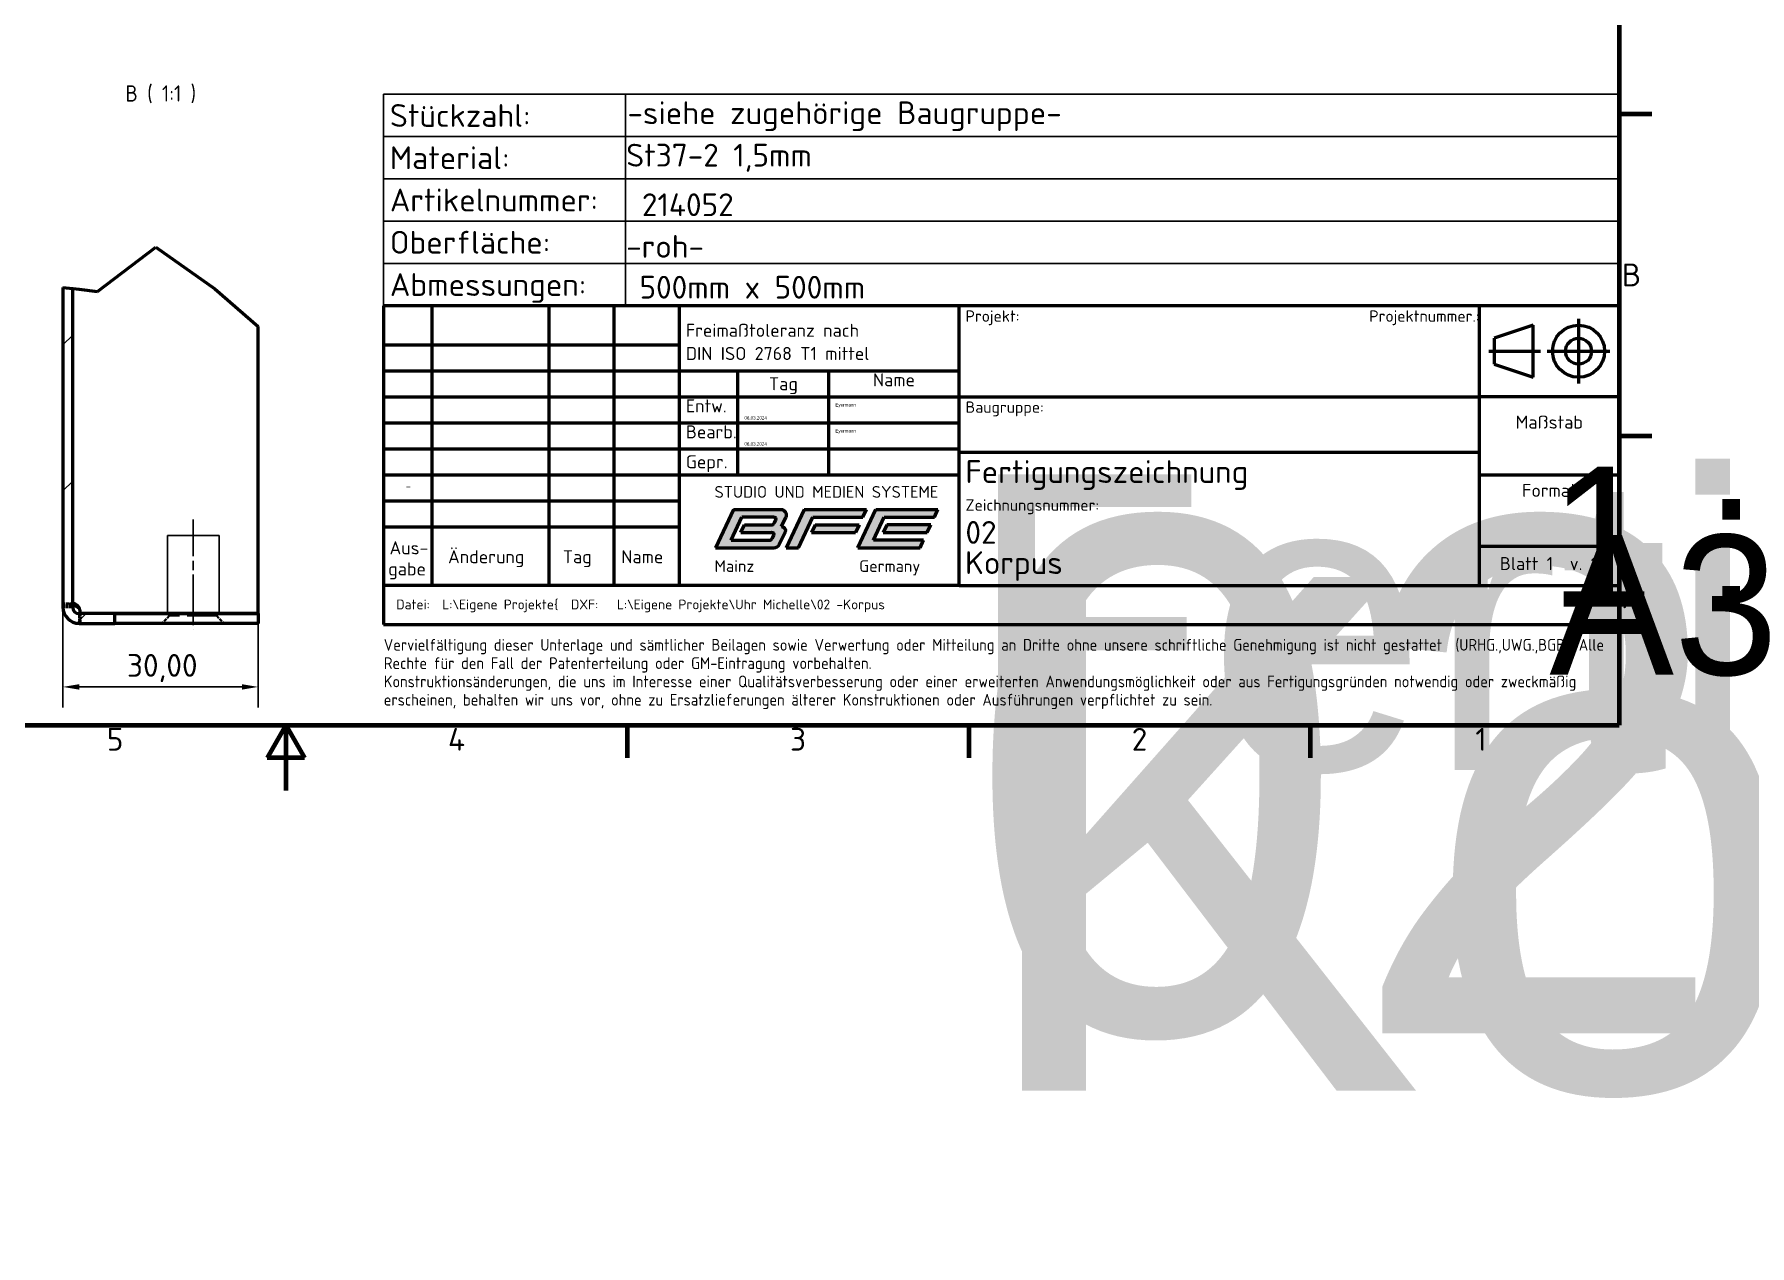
# Model space of a CAD drawing. Header units: millimetres. Extents: x -25 to 4376, y -375 to 1510.
# Drawn here: x 857 to 2175, y -375 to 556 of the extents above; entities that cross this region are included whole.
import ezdxf
from ezdxf.enums import TextEntityAlignment as Align

# ---------------------------------------------------------------- set-up
doc = ezdxf.new("R2018")
doc.units = ezdxf.units.MM
doc.header["$LTSCALE"] = 5
for name, pattern in [('CHAIN', [0.3543, 0.2362, -0.0295, 0.0591, -0.0295]), ('DASH_DOT', [0.37, 0.24, -0.06, 0.01, -0.06]), ('DASHED', [0.2067, 0.1654, -0.0413])]:
    doc.linetypes.add(name, pattern=pattern)
for name, color, linetype, lineweight in [('Bemaßung (ISO)', 7, 'Continuous', 25), ('BFE Logo', 7, 'Continuous', 25), ('Bruchlinie (ISO)', 7, 'Continuous', 50), ('Mittellinie (ISO)', 7, 'Continuous', 25), ('Rahmen (ISO)', 7, 'Continuous', 70), ('Schraffur (ISO)', 7, 'Continuous', 18), ('Sichtbar (ISO)', 7, 'Continuous', 50), ('Skizziergeometrie (ISO)', 7, 'Continuous', 25), ('Symbol (ISO)', 7, 'Continuous', 25), ('Titel (ISO)', 7, 'Continuous', 50), ('Verdeckt (ISO)', 7, 'DASHED', 35)]:
    doc.layers.add(name, color=color, linetype=linetype, lineweight=lineweight)
doc.styles.add('Bezeichnungstext (DIN)', font='ISOCP.shx')
doc.styles.add('Notiztext (DIN)', font='isocpeur.ttf')
doc.styles.add('Revisionstabelle', font='isocpeur.ttf')
doc.styles.get("Standard").update_dxf_attribs({"font": 'isocpeur.ttf'})
doc.styles.add('Textstil46', font='isocpeur.ttf')
doc.styles.add('Textstil65', font='isocpeur.ttf')
doc.dimstyles.new('Standard (DIN)', dxfattribs={"dimscale": 5, "dimtxt": 3.5, "dimasz": 2.5, "dimexe": 3.175, "dimexo": 0.8, "dimgap": 0.8, "dimtad": 1, "dimrnd": 1e-08, "dimzin": 0, "dimtxsty": 'Notiztext (DIN)', "dimcen": 0.09, "dimdle": 10, "dimclrd": 256, "dimclre": 256, "dimclrt": 256, "dimadec": 0, "dimazin": 0, "dimtfac": 1, "dimtmove": 0, "dimatfit": 3, "dimfxl": 1, "dimtolj": 1, "dimtzin": 0, "dimlwd": -1, "dimlwe": -1, "dimarcsym": 0})

# ---------------------------------------------------------------- blocks, each defined once
blk = doc.blocks.new('Ränder BFE_Rahmen')
at = {"layer": 'Rahmen (ISO)'}
for p, q in [((415, 292), (415, 5)), ((415, 99), (420, 99)), ((415, 49.5), (420, 49.5)), ((5, 5), (415, 5)), ((210, 5), (207.11, 0)), ((210, 5), (210, -5)), ((210, 5), (212.89, 0)), ((262.5, 5), (262.5, 0)), ((315, 5), (315, 0)), ((367.5, 5), (367.5, 0)), ((212.89, 0), (207.11, 0))]:
    blk.add_line(p, q, dxfattribs=at)
at = {"layer": 'Symbol (ISO)', "char_height": 3.5, "style": 'Notiztext (DIN)'}
for s, insert, attachment_point in [('B', (415.4, 74.25), 4), ('A', (415.4, 24.75), 4), ('5', (183.75, 4.6), 2), ('4', (236.25, 4.6), 2), ('3', (288.75, 4.6), 2), ('2', (341.25, 4.6), 2), ('1', (393.75, 4.6), 2)]:
    blk.add_mtext(s, dxfattribs=dict(at, insert=insert, attachment_point=attachment_point))
blk = doc.blocks.new('Schriftfelder BFE')
at = {"layer": 'Schraffur (ISO)'}
h = blk.add_hatch(color=256, dxfattribs=at)
edge = h.paths.add_edge_path(flags=0)
edge.add_line((165.5, 113.99), (166.05, 115.17))
edge.add_spline(control_points=[(166.05, 115.17), (166.05, 115.17), (170.27, 115.17), (170.3, 115.17), (170.41, 115.17), (170.52, 115.23), (170.57, 115.34)], knot_values=[10, 10, 10, 10, 11, 11, 11, 12, 12, 12, 12], degree=3, periodic=0)
edge.add_line((170.57, 115.34), (170.62, 115.46))
edge.add_line((170.62, 115.46), (170.84, 115.93))
edge.add_spline(control_points=[(170.84, 115.93), (170.93, 116.13), (170.79, 116.35), (170.58, 116.35)], knot_values=[1, 1, 1, 1, 2, 2, 2, 2], degree=3, periodic=0)
edge.add_line((170.58, 116.35), (165.67, 116.35))
edge.add_line((165.67, 116.35), (164.01, 112.81))
edge.add_line((164.01, 112.81), (169.98, 112.81))
edge.add_spline(control_points=[(169.98, 112.81), (170.1, 112.81), (170.2, 112.88), (170.25, 112.98)], knot_values=[1, 1, 1, 1, 2, 2, 2, 2], degree=3, periodic=0)
edge.add_line((170.25, 112.98), (170.31, 113.12))
edge.add_line((170.31, 113.12), (170.52, 113.57))
edge.add_spline(control_points=[(170.52, 113.57), (170.61, 113.76), (170.47, 113.99), (170.26, 113.99)], knot_values=[1, 1, 1, 1, 2, 2, 2, 2], degree=3, periodic=0)
edge.add_line((170.26, 113.99), (165.5, 113.99))
edge = h.paths.add_edge_path()
edge.add_line((171.36, 117.53), (164.36, 117.53))
edge.add_line((164.36, 117.53), (161.61, 111.63))
edge.add_line((161.61, 111.63), (170.59, 111.63))
edge.add_spline(control_points=[(170.59, 111.63), (170.94, 111.63), (171.25, 111.82), (171.41, 112.14)], knot_values=[1, 1, 1, 1, 2, 2, 2, 2], degree=3, periodic=0)
edge.add_line((171.41, 112.14), (172.29, 114.05))
edge.add_spline(control_points=[(172.29, 114.05), (172.46, 114.4), (172.21, 114.87), (171.75, 114.88)], knot_values=[1, 1, 1, 1, 2, 2, 2, 2], degree=3, periodic=0)
edge.add_line((171.75, 114.88), (172.41, 116.29))
edge.add_spline(control_points=[(172.41, 116.29), (172.66, 116.82), (172.28, 117.53), (171.6, 117.53)], knot_values=[1, 1, 1, 1, 2, 2, 2, 2], degree=3, periodic=0)
edge.add_line((171.6, 117.53), (171.36, 117.53))
for points in [[(175.23, 117.53), (172.48, 111.63), (174.34, 111.63), (176.54, 116.35), (184.24, 116.35), (184.79, 117.53)], [(186.24, 117.53), (183.49, 111.63), (193.05, 111.63), (193.6, 112.81), (185.9, 112.81), (187.55, 116.35), (195.25, 116.35), (195.8, 117.53)], [(183.69, 115.17), (176.92, 115.17), (176.37, 113.99), (183.14, 113.99)], [(187.38, 113.99), (194.15, 113.99), (194.7, 115.17), (187.93, 115.17)]]:
    blk.add_hatch(color=256, dxfattribs=at).paths.add_polyline_path(points)
at = {"layer": 'BFE Logo', "color": 7, "linetype": 'Continuous', "lineweight": 5}
for p, q in [((164.36, 117.53), (161.61, 111.63)), ((164.01, 112.81), (165.67, 116.35)), ((165.67, 116.35), (170.58, 116.35)), ((175.23, 117.53), (172.48, 111.63)), ((174.34, 111.63), (176.54, 116.35)), ((184.79, 117.53), (175.23, 117.53)), ((176.54, 116.35), (184.24, 116.35)), ((186.24, 117.53), (183.49, 111.63)), ((184.24, 116.35), (184.79, 117.53)), ((185.9, 112.81), (187.55, 116.35)), ((188.05, 117.53), (186.24, 117.53)), ((187.55, 116.35), (195.25, 116.35)), ((195.8, 117.53), (188.05, 117.53)), ((195.25, 116.35), (195.8, 117.53)), ((166.05, 115.17), (165.5, 113.99)), ((176.92, 115.17), (176.37, 113.99)), ((176.37, 113.99), (183.14, 113.99)), ((183.69, 115.17), (176.92, 115.17)), ((183.14, 113.99), (183.69, 115.17)), ((187.93, 115.17), (187.38, 113.99)), ((187.38, 113.99), (194.15, 113.99)), ((194.7, 115.17), (187.93, 115.17)), ((194.15, 113.99), (194.7, 115.17)), ((169.98, 112.81), (164.01, 112.81)), ((172.48, 111.63), (174.34, 111.63)), ((183.49, 111.63), (193.05, 111.63)), ((193.6, 112.81), (185.9, 112.81)), ((193.05, 111.63), (193.6, 112.81))]:
    blk.add_line(p, q, dxfattribs=at)
for points, knots in [([(172.41, 116.29), (172.66, 116.82), (172.28, 117.53), (171.6, 117.53), (171.36, 117.53), (164.36, 117.53), (164.36, 117.53)], [6, 6, 6, 6, 7, 7, 7, 8, 8, 8, 8]), ([(165.5, 113.99), (165.5, 113.99), (170.19, 113.99), (170.26, 113.99), (170.47, 113.99), (170.61, 113.76), (170.52, 113.57)], [1, 1, 1, 1, 2, 2, 2, 3, 3, 3, 3]), ([(170.57, 115.34), (170.52, 115.23), (170.41, 115.17), (170.3, 115.17), (170.27, 115.17), (166.05, 115.17), (166.05, 115.17)], [10, 10, 10, 10, 11, 11, 11, 12, 12, 12, 12]), ([(161.61, 111.63), (161.61, 111.63), (170.35, 111.63), (170.59, 111.63), (170.94, 111.63), (171.25, 111.82), (171.41, 112.14)], [1, 1, 1, 1, 2, 2, 2, 3, 3, 3, 3])]:
    blk.add_open_spline(points, degree=3, knots=knots, dxfattribs=at)
for points in [[(170.58, 116.35), (170.79, 116.35), (170.93, 116.13), (170.84, 115.93)], [(171.75, 114.88), (171.75, 114.88), (172.2, 115.85), (172.41, 116.29)], [(170.52, 113.57), (170.31, 113.12), (170.31, 113.12), (170.25, 112.98)], [(170.84, 115.93), (170.75, 115.74), (170.62, 115.46), (170.57, 115.34)], [(171.41, 112.14), (171.54, 112.42), (172.29, 114.04), (172.29, 114.05)], [(172.29, 114.05), (172.46, 114.4), (172.21, 114.87), (171.75, 114.88)], [(170.25, 112.98), (170.2, 112.88), (170.1, 112.81), (169.98, 112.81)]]:
    blk.add_open_spline(points, degree=3, dxfattribs=at)
at = {"layer": 'Titel (ISO)'}
for p, q in [((300.54, 148.85), (110.54, 148.85)), ((110.54, 148.85), (110.54, 105.85)), ((118.04, 105.85), (118.04, 148.85)), ((136.04, 105.85), (136.04, 148.85)), ((146.04, 105.85), (146.04, 148.85)), ((156.04, 105.85), (156.04, 148.85)), ((199.04, 105.85), (199.04, 148.85)), ((279.04, 134.85), (279.04, 148.85)), ((300.54, 99.85), (300.54, 148.85)), ((287.29, 145.85), (281.29, 143.85)), ((287.29, 137.85), (287.29, 145.85)), ((110.54, 142.85), (156.04, 142.85)), ((281.29, 143.85), (281.29, 139.85)), ((281.29, 139.85), (287.29, 137.85)), ((110.54, 138.85), (156.04, 138.85)), ((156.04, 138.85), (199.04, 138.85)), ((165.04, 122.85), (165.04, 138.85)), ((179.04, 122.85), (179.04, 138.85)), ((110.54, 134.85), (156.04, 134.85)), ((156.04, 134.85), (199.04, 134.85)), ((199.04, 134.85), (279.04, 134.85)), ((279.04, 105.85), (279.04, 134.85)), ((300.54, 134.85), (279.04, 134.85)), ((110.54, 130.85), (156.04, 130.85)), ((156.04, 130.85), (199.04, 130.85)), ((110.54, 126.85), (156.04, 126.85)), ((156.04, 126.85), (199.04, 126.85)), ((199.04, 126.35), (279.04, 126.35)), ((110.54, 122.85), (156.04, 122.85)), ((155.99, 122.85), (199.04, 122.85)), ((279.04, 122.85), (300.54, 122.85)), ((110.54, 118.85), (156.04, 118.85)), ((164.36, 117.53), (161.61, 111.63)), ((164.01, 112.81), (165.67, 116.35)), ((164.36, 117.53), (171.36, 117.53)), ((164.36, 117.53), (171.36, 117.53)), ((170.58, 116.35), (165.67, 116.35)), ((171.36, 117.53), (171.6, 117.53)), ((171.75, 114.88), (172.41, 116.29)), ((175.23, 117.53), (172.48, 111.63)), ((174.34, 111.63), (176.54, 116.35)), ((175.23, 117.53), (184.79, 117.53)), ((176.54, 116.35), (184.24, 116.35)), ((183.49, 111.63), (186.24, 117.53)), ((184.24, 116.35), (184.79, 117.53)), ((185.9, 112.81), (187.55, 116.35)), ((186.24, 117.53), (195.8, 117.53)), ((187.55, 116.35), (195.25, 116.35)), ((195.25, 116.35), (195.8, 117.53)), ((110.54, 114.85), (156.04, 114.85)), ((165.5, 113.99), (166.05, 115.17)), ((165.5, 113.99), (170.19, 113.99)), ((166.05, 115.17), (170.27, 115.17)), ((170.26, 113.99), (170.19, 113.99)), ((170.27, 115.17), (170.3, 115.17)), ((170.52, 113.57), (170.31, 113.12)), ((170.57, 115.34), (170.62, 115.46)), ((170.84, 115.93), (170.62, 115.46)), ((172.29, 114.05), (171.41, 112.14)), ((176.92, 115.17), (176.37, 113.99)), ((176.37, 113.99), (183.14, 113.99)), ((176.94, 115.17), (183.69, 115.17)), ((183.69, 115.17), (183.14, 113.99)), ((187.93, 115.17), (187.38, 113.99)), ((187.38, 113.99), (194.15, 113.99)), ((194.7, 115.17), (187.93, 115.17)), ((194.15, 113.99), (194.7, 115.17)), ((161.61, 111.63), (170.35, 111.63)), ((164.01, 112.81), (169.98, 112.81)), ((170.25, 112.98), (170.31, 113.12)), ((170.35, 111.63), (170.59, 111.63)), ((172.48, 111.63), (174.34, 111.63)), ((183.49, 111.63), (193.05, 111.63)), ((193.6, 112.81), (185.9, 112.81)), ((193.05, 111.63), (193.6, 112.81)), ((279.04, 111.85), (300.54, 111.85)), ((199.04, 105.85), (110.54, 105.85)), ((110.54, 105.85), (110.54, 99.85)), ((199.04, 105.85), (279.04, 105.85)), ((279.04, 105.85), (300.54, 105.85)), ((110.54, 99.85), (300.54, 99.85)), ((300.54, 84.33), (110.54, 84.33))]:
    blk.add_line(p, q, dxfattribs=at)
at = {"layer": 'Titel (ISO)', "linetype": 'DASH_DOT', "ltscale": 10.583294}
blk.add_line((294.29, 146.82), (294.29, 136.87), dxfattribs=at)
at = {"layer": 'Titel (ISO)', "linetype": 'DASH_DOT', "ltscale": 8.448603}
blk.add_line((280.51, 141.85), (288.45, 141.85), dxfattribs=at)
at = {"layer": 'Titel (ISO)', "linetype": 'DASH_DOT', "ltscale": 10.23801}
blk.add_line((289.48, 141.85), (299.1, 141.85), dxfattribs=at)
at = {"layer": 'Titel (ISO)'}
for radius in [4, 2]:
    blk.add_circle((294.29, 141.85), radius, dxfattribs=at)
for points in [[(170.58, 116.35), (170.79, 116.35), (170.93, 116.13), (170.84, 115.93)], [(171.6, 117.53), (172.28, 117.53), (172.66, 116.82), (172.41, 116.29)], [(170.26, 113.99), (170.47, 113.99), (170.61, 113.76), (170.52, 113.57)], [(170.3, 115.17), (170.41, 115.17), (170.52, 115.23), (170.57, 115.34)], [(171.75, 114.88), (172.21, 114.87), (172.46, 114.4), (172.29, 114.05)], [(169.98, 112.81), (170.1, 112.81), (170.2, 112.88), (170.25, 112.98)], [(170.59, 111.63), (170.94, 111.63), (171.25, 111.82), (171.41, 112.14)]]:
    blk.add_open_spline(points, degree=3, dxfattribs=at)
for s, height, style, p in [('Projekt:', 1.75, 'Textstil65', (200.04, 145.85)), ('Entw.', 2, 'Textstil46', (157.04, 131.85)), ('Baugruppe:', 1.75, 'Textstil65', (200.04, 131.85)), ('Bearb.', 2, 'Textstil46', (157.04, 127.85)), ('Zeichnungsnummer:', 1.75, 'Textstil65', (200.04, 116.79))]:
    blk.add_text(s, height=height, dxfattribs=dict(at, style=style)).set_placement(p, align=Align.BOTTOM_LEFT)
at = {"layer": 'Titel (ISO)', "color": 7, "style": 'Textstil65'}
blk.add_text('Projektnummer.:', height=1.75, dxfattribs=at).set_placement((279.06, 145.85), align=Align.BOTTOM_RIGHT)
at = {"layer": 'Titel (ISO)', "style": 'Textstil46'}
blk.add_text('Tag', height=2, dxfattribs=at).set_placement((172.04, 135.85), align=Align.CENTER)
for s, p in [('Name', (189.04, 135.85)), ('Maßstab', (289.79, 129.35)), ('Format', (289.79, 118.85)), (' Blatt 1  v. 1 ', (289.67, 107.6))]:
    blk.add_text(s, height=2, dxfattribs=at).set_placement(p, align=Align.BOTTOM_CENTER)
blk.add_text('Gepr.', height=2, dxfattribs=at).set_placement((157.04, 123.85))
for s, p in [('Aus-', (114.47, 111.62)), ('Änderung', (126.35, 110.25)), ('Tag', (140.35, 110.25)), ('Name', (150.35, 110.25)), ('gabe', (114.18, 108.37))]:
    blk.add_text(s, height=2, dxfattribs=at).set_placement(p, align=Align.MIDDLE_CENTER)
at = {"layer": 'Titel (ISO)', "attachment_point": 4, "style": 'Notiztext (DIN)'}
for s, insert, char_height, width, line_spacing_factor in [('\\fISOCPEUR|b0|i0;{\\H2.0000;Freimaßtoleranz nach\\P}\\fISOCPEUR|b0|i0;{\\H2.0000;DIN ISO 2768 T1 mittel}', (157.04, 143.28), 2, 36.5427, 1.068348), ('\\fISOCPEUR|b0|i0;{\\H1.5000;  Datei:  L:\\\\Eigene Projekte\\{\\H1.5000;  DXF:   L:\\\\Eigene Projekte\\\\Uhr Michelle\\\\02 -Korpus}', (110.6, 102.69), 1.5, 189.113, 1.068348), ('\\FISOCP|b0|i0;{\\H1.8000;Vervielfältigung dieser Unterlage und sämtlicher Beilagen sowie Verwertung oder Mitteilung an Dritte ohne unsere schriftliche Genehmigung ist nicht gestattet  (URHG.,UWG.,BGB). Alle Rechte für den Fall der Patenterteilung oder GM-Eintragung vorbehalten.\\P}\\FISOCP|b0|i0;{\\H1.8000;Konstruktionsänderungen, die uns im Interesse einer Qualitätsverbesserung oder einer erweiterten Anwendungsmöglichkeit oder aus Fertigungsgründen notwendig oder zweckmäßig erscheinen, behalten wir uns vor, ohne zu Ersatzlieferungen älterer Konstruktionen oder Ausführungen verpflichtet zu sein.}', (110.6, 92.21), 1.8, 189.9397, 0.937724)]:
    blk.add_mtext(s, dxfattribs=dict(at, insert=insert, char_height=char_height, width=width, line_spacing_factor=line_spacing_factor))
at = {"layer": 'Titel (ISO)', "char_height": 1.8, "attachment_point": 1, "style": 'Notiztext (DIN)'}
for s, insert in [('\\fISOCPEUR|b0|i0;{\\H1.8000;STUDIO UND MEDIEN SYSTEME}', (161.45, 121.12)), ('\\fISOCPEUR|b0|i0;{\\H1.8000;Mainz}', (161.45, 109.71)), ('\\fISOCPEUR|b0|i0;{\\H1.8000;Germany}', (183.69, 109.71))]:
    blk.add_mtext(s, dxfattribs=dict(at, insert=insert))
at = {"layer": 'Titel (ISO)', "color": 7, "lineweight": 30, "flags": 104}
for tag, p in [('BFE_Projekt', (200.04, 145.15)), ('BFE_Bereich', (200.04, 140.15)), ('BAUTEILNUMMER', (200.04, 115.99))]:
    blk.add_attdef(tag, text='', height=3.5, dxfattribs=at).set_placement(p, align=Align.TOP_LEFT)
blk.add_attdef('BFE_Projektnummer', text='', height=3.5, dxfattribs=at).set_placement((279.04, 143.15), align=Align.MIDDLE_RIGHT)
at = {"layer": 'Titel (ISO)', "lineweight": 30, "flags": 104}
for tag, p in [('ERSTELLUNGSDATUM', (166.04, 131.85)), ('ERSTELLUNGSDATUM', (166.04, 127.85)), ('BFE_Gepr_Datum', (166.04, 123.85)), ('BFE_Gepr_Name', (180.04, 123.85))]:
    blk.add_attdef(tag, text='', height=2, dxfattribs=at).set_placement(p, align=Align.BOTTOM_LEFT)
for p in [(180.04, 133.85), (180.04, 129.85)]:
    blk.add_attdef('AUTOR', text='', height=2, dxfattribs=at).set_placement(p, align=Align.TOP_LEFT)
at = {"layer": 'Titel (ISO)', "color": 7, "lineweight": 30, "flags": 104}
for tag, p in [('BFE_Baugruppe', (200.04, 129.35)), ('BFE_Zeichnungsart', (200.04, 122.92))]:
    blk.add_attdef(tag, text='', height=3.5, dxfattribs=at).set_placement(p, align=Align.MIDDLE_LEFT)
at = {"layer": 'Titel (ISO)', "lineweight": 30, "flags": 104}
for tag, height, p in [('Anfänglicher_Ansichtsmaßstab', 3.5, (289.79, 124.1)), ('Blattgröße', 3, (289.79, 113.6))]:
    blk.add_attdef(tag, text='', height=height, dxfattribs=at).set_placement(p, align=Align.BOTTOM_CENTER)
at = {"layer": 'Titel (ISO)', "color": 7, "lineweight": 30, "flags": 104}
blk.add_attdef('BFE_Bauteil', text='', height=3.5, dxfattribs=at).set_placement((200.04, 107.15), align=Align.BOTTOM_LEFT)
blk = doc.blocks.new('REVISIONSVERLAUF')
at = {"layer": 'Symbol (ISO)'}
for p, q in [((225, 43.51), (270.5, 43.51)), ((225, 43.51), (225, 39.52)), ((232.5, 43.51), (232.5, 39.52)), ((250.5, 43.51), (250.5, 39.52)), ((260.5, 43.51), (260.5, 39.52)), ((270.5, 43.51), (270.5, 39.52)), ((225, 39.52), (270.5, 39.52))]:
    blk.add_line(p, q, dxfattribs=at)
at = {"layer": 'Symbol (ISO)', "color": 1, "true_color": 0xff0000, "insert": (228.43, 41.16), "char_height": 1.2, "attachment_point": 7, "style": 'Revisionstabelle'}
blk.add_mtext('-', dxfattribs=at)
blk = doc.blocks.new('Stück_Material')
at = {"layer": 'Skizziergeometrie (ISO)'}
for p, q in [((-190, 32.5), (0, 32.5)), ((-190, 26), (-190, 32.5)), ((-152.77, 32.5), (-152.77, 6.5)), ((0, 32.5), (0, 26)), ((0, 26), (-190, 26)), ((-190, 26), (0, 26)), ((-190, 19.5), (-190, 26)), ((0, 26), (0, 19.5)), ((0, 19.5), (-190, 19.5)), ((-190, 19.5), (0, 19.5)), ((-190, 13), (-190, 19.5)), ((0, 19.5), (0, 13)), ((0, 13), (-190, 13)), ((-190, 13), (0, 13)), ((-190, 6.5), (-190, 13)), ((0, 13), (0, 6.5)), ((0, 6.5), (-190, 6.5)), ((-190, 6.5), (-84.06, 6.5)), ((-190, 0), (-190, 6.5)), ((-190, 6.5), (0, 6.5)), ((-152.77, 6.5), (-152.77, 0)), ((0, 6.5), (0, 0)), ((0, 0), (-190, 0)), ((-190, 0), (-84.06, 0))]:
    blk.add_line(p, q, dxfattribs=at)
at = {"layer": 'Symbol (ISO)', "char_height": 3.5, "width": 36.2341, "attachment_point": 1, "line_spacing_factor": 0.4, "style": 'Notiztext (DIN)'}
for s, insert in [('\\fISOCPEUR|b0|i0;Stückzahl:', (-189, 31)), ('\\fISOCPEUR|b0|i0;Material:', (-189, 24.5)), ('\\fISOCPEUR|b0|i0;Artikelnummer:', (-189, 18)), ('\\fISOCPEUR|b0|i0;Oberfläche:', (-189, 11.5)), ('\\fISOCPEUR|b0|i0;Abmessungen:', (-189, 5))]:
    blk.add_mtext(s, dxfattribs=dict(at, insert=insert))
blk = doc.blocks.new('*D20')
at = {"layer": 'Bemaßung (ISO)', "transparency": 16777216}
for p, q in [((878.7, 111.8), (878.7, 38.6)), ((1028.7, 107.2), (1028.7, 38.6)), ((1016.2, 54.5), (891.2, 54.5))]:
    blk.add_line(p, q, dxfattribs=at)
for points in [[(891.2, 56.6), (891.2, 52.4), (878.7, 54.5)], [(1016.2, 56.6), (1016.2, 52.4), (1028.7, 54.5)]]:
    blk.add_solid(points, dxfattribs=at)
at = {"layer": 'Defpoints', "color": 0, "transparency": 16777216}
for p in [(878.7, 115.8), (1028.7, 111.2), (878.7, 54.5)]:
    blk.add_point(p, dxfattribs=at)
at = {"layer": 'Bemaßung (ISO)', "transparency": 16777216, "insert": (927.9, 69), "char_height": 17.5, "attachment_point": 4, "style": 'Notiztext (DIN)'}
blk.add_mtext('\\A1;30,00', dxfattribs=at)

msp = doc.modelspace()

# ---------------------------------------------------------------- hatches: boundary and pattern name
at = {"layer": 'Schraffur (ISO)'}
h = msp.add_hatch(dxfattribs=at)
h.set_pattern_fill('ANSI31', color=256, scale=635, style=0)
h.set_pattern_definition([(45, (0, 0), (-56.1266, 56.1266), [])])
edge = h.paths.add_edge_path()
edge.add_line((878.6627, 361.5957), (886.1627, 360.7467))
edge.add_line((886.1627, 360.7467), (886.1627, 115.8352))
edge.add_ellipse((891.1627, 115.8352), major_axis=(-5, 0), ratio=1, start_angle=0, end_angle=90)
edge.add_line((891.1627, 110.8352), (918.6627, 110.8352))
edge.add_line((918.6627, 110.8352), (918.6627, 103.3352))
edge.add_line((918.6627, 103.3352), (891.1627, 103.3352))
edge.add_ellipse((891.1627, 115.8352), major_axis=(0, -12.5), ratio=1, start_angle=270, end_angle=360, ccw=False)
edge.add_line((878.6627, 115.8352), (878.6627, 361.5957))

# ---------------------------------------------------------------- linework, layer by layer
at = {"layer": 'Bruchlinie (ISO)'}
for p, q in [((905.1727, 358.5949), (950.0957, 392.6213)), ((950.0957, 392.6213), (995.353, 360.4909)), ((878.6627, 361.5957), (886.1627, 360.7467)), ((886.1627, 360.7467), (891.1627, 360.1808)), ((891.1627, 360.1808), (905.1727, 358.5949)), ((995.353, 360.4909), (1028.6627, 331.5378))]:
    msp.add_line(p, q, dxfattribs=at)
at = {"layer": 'Mittellinie (ISO)', "linetype": 'CHAIN', "ltscale": 23.990969}
msp.add_line((978.8364, 183.3353), (978.8364, 98.3352), dxfattribs=at)
at = {"layer": 'Sichtbar (ISO)'}
for p, q in [((878.6627, 361.5957), (878.6627, 115.8352)), ((886.1627, 115.8352), (886.1627, 360.7467)), ((1028.6627, 111.1887), (1028.6627, 331.5378)), ((918.6627, 110.8352), (891.1627, 110.8352)), ((892.0726, 111.1887), (1028.6627, 111.1887)), ((918.6627, 103.3352), (918.6627, 110.8352)), ((918.6627, 110.8352), (938.6627, 110.8352)), ((938.6627, 110.8352), (1028.6627, 110.8352)), ((1028.6627, 110.8352), (1028.6627, 103.3352)), ((891.1627, 103.3352), (918.6627, 103.3352)), ((938.6627, 103.3352), (918.6627, 103.3352)), ((1028.6627, 103.3352), (938.6627, 103.3352))]:
    msp.add_line(p, q, dxfattribs=at)
for centre, radius, start, end in [((891.1627, 115.8352), 12.5, 180, 270), ((891.1627, 115.8352), 5, 180, 270), ((884.5726, 111.1753), 7.5, 0.1028396, 28.5165921)]:
    msp.add_arc(centre, radius, start, end, dxfattribs=at)
msp.add_open_spline([(886.1627, 117.0519), (886.1627, 118.4502), (886.8243, 118.9907), (888.0122, 118.4782), (889.1252, 117.9981), (890.46, 116.6085), (891.1627, 114.7559)], degree=3, knots=[-2.24122394, -2.24122394, -2.24122394, -2.24122394, -1.341057341, -1.341057341, -1.341057341, -0.497708423, -0.497708423, -0.497708423, -0.497708423], dxfattribs=at)
msp.add_open_spline([(891.1627, 114.7559), (889.9933, 115.9891), (888.1339, 117.02), (886.1929, 117.711)], degree=3, dxfattribs=at)
at = {"layer": 'Skizziergeometrie (ISO)'}
for p, q in [((998.7548, 170.8353), (958.918, 170.8353)), ((958.918, 170.8353), (958.918, 110.8352)), ((998.7548, 110.8352), (998.7548, 170.8353)), ((958.918, 110.8352), (998.7548, 110.8352))]:
    msp.add_line(p, q, dxfattribs=at)
at = {"layer": 'Verdeckt (ISO)', "ltscale": 2.033365}
for p, q in [((878.6627, 117.0519), (884.0007, 117.0519)), ((878.6627, 115.8352), (884.0007, 115.8352)), ((891.1627, 103.3352), (891.1627, 108.6732))]:
    msp.add_line(p, q, dxfattribs=at)
at = {"layer": 'Verdeckt (ISO)', "ltscale": 2.856945}
for p, q in [((881.2166, 118.6753), (887.1843, 118.6753)), ((892.0726, 103.3352), (892.0726, 110.8352))]:
    msp.add_line(p, q, dxfattribs=at)
at = {"layer": 'Verdeckt (ISO)', "ltscale": 0.82348}
for p, q in [((884.0007, 117.0519), (886.1627, 117.0519)), ((884.0007, 115.8352), (886.1627, 115.8352)), ((891.1627, 108.6732), (891.1627, 110.8352))]:
    msp.add_line(p, q, dxfattribs=at)
at = {"layer": 'Verdeckt (ISO)', "ltscale": 3.232277}
for p, q in [((960.6627, 109.3352), (954.6627, 103.3352)), ((996.6627, 109.3352), (1002.6627, 103.3352))]:
    msp.add_line(p, q, dxfattribs=at)
at = {"layer": 'Verdeckt (ISO)', "ltscale": 0.571309}
for p, q in [((960.6627, 109.3352), (960.6627, 110.8352)), ((996.6627, 109.3352), (996.6627, 110.8352))]:
    msp.add_line(p, q, dxfattribs=at)
at = {"layer": 'Verdeckt (ISO)', "ltscale": 27.357845}
msp.add_line((996.6627, 109.3352), (960.6627, 109.3352), dxfattribs=at)
at = {"layer": 'Verdeckt (ISO)', "ltscale": 5.645026}
msp.add_open_spline([(886.1929, 117.711), (885.4439, 117.9776), (884.6827, 118.1937), (883.9443, 118.3512), (881.4817, 118.8764), (879.5709, 118.7493), (878.9546, 118.0004), (878.7473, 117.7486), (878.6627, 117.4293), (878.6627, 117.0519)], degree=3, knots=[1.059095813, 1.059095813, 1.059095813, 1.059095813, 1.275739111, 1.275739111, 1.275739111, 1.998260458, 1.998260458, 1.998260458, 2.24122394, 2.24122394, 2.24122394, 2.24122394], dxfattribs=at)

# ---------------------------------------------------------------- block references
at = {"xscale": 5, "yscale": 5, "zscale": 5}
for name, p in [('Ränder BFE_Rahmen', (0, 0)), ('Stück_Material', (2075, 347.5741))]:
    msp.add_blockref(name, p, dxfattribs=at)
ref = msp.add_blockref('Schriftfelder BFE', (572.2969, -396.6611), dxfattribs=dict(xscale=5, yscale=5, zscale=5))
lines = msp.add_mtext('A3', dxfattribs={"layer": 'Titel (ISO)', "insert": (2021.25, 171.3241), "char_height": 107.5, "attachment_point": 1})
ref.add_attrib('Blattgröße', '', (2021.25, 171.3241), dxfattribs={"flags": 104}).embed_mtext(lines)
lines = msp.add_mtext('06.03.2024', dxfattribs={"layer": 'Titel (ISO)', "insert": (1402.5, 262.5741), "char_height": 2.5, "attachment_point": 1, "line_spacing_factor": 0.4})
ref.add_attrib('ERSTELLUNGSDATUM', '', (1402.5, 262.5741), dxfattribs={"flags": 104}).embed_mtext(lines)
lines = msp.add_mtext('06.03.2024', dxfattribs={"layer": 'Titel (ISO)', "insert": (1402.5, 242.5741), "char_height": 2.5, "attachment_point": 1, "line_spacing_factor": 0.4})
ref.add_attrib('ERSTELLUNGSDATUM', '', (1402.5, 242.5741), dxfattribs={"flags": 104}).embed_mtext(lines)
lines = msp.add_mtext('Eyermann', dxfattribs={"layer": 'Titel (ISO)', "insert": (1472.5, 272.5741), "char_height": 2.5, "attachment_point": 1, "line_spacing_factor": 0.4})
ref.add_attrib('AUTOR', '', (1472.5, 272.5741), dxfattribs={"flags": 104}).embed_mtext(lines)
lines = msp.add_mtext('Eyermann', dxfattribs={"layer": 'Titel (ISO)', "insert": (1472.5, 252.5741), "char_height": 2.5, "attachment_point": 1, "line_spacing_factor": 0.4})
ref.add_attrib('AUTOR', '', (1472.5, 252.5741), dxfattribs={"flags": 104}).embed_mtext(lines)
lines = msp.add_mtext('Korpus', dxfattribs={"layer": 'Titel (ISO)', "color": 7, "insert": (1572.5, 139.0741), "char_height": 395, "attachment_point": 1, "line_spacing_factor": 0.4})
ref.add_attrib('BFE_Bauteil', '', (1572.5, 139.0741), dxfattribs={"flags": 104}).embed_mtext(lines)
lines = msp.add_mtext('1 : 5', dxfattribs={"layer": 'Titel (ISO)', "insert": (2021.25, 223.8241), "char_height": 107.5, "attachment_point": 1, "line_spacing_factor": 0.4})
ref.add_attrib('Anfänglicher_Ansichtsmaßstab', '', (2021.25, 223.8241), dxfattribs={"flags": 104}).embed_mtext(lines)
lines = msp.add_mtext('02 ', dxfattribs={"layer": 'Titel (ISO)', "color": 7, "insert": (1572.5, 183.2926), "char_height": 395, "attachment_point": 1})
ref.add_attrib('BAUTEILNUMMER', '', (1572.5, 183.2926), dxfattribs={"flags": 104}).embed_mtext(lines)
lines = msp.add_mtext('Fertigungszeichnung', dxfattribs={"layer": 'Titel (ISO)', "color": 7, "insert": (1572.5, 217.9524), "char_height": 227.370119, "attachment_point": 1})
ref.add_attrib('BFE_Zeichnungsart', '', (1572.5, 217.9524), dxfattribs={"flags": 104}).embed_mtext(lines)
at = {"layer": 'Symbol (ISO)', "xscale": 5, "yscale": 5, "zscale": 5}
msp.add_blockref('REVISIONSVERLAUF', (0, 0), dxfattribs=at)

# ---------------------------------------------------------------- texts
at = {"layer": 'Symbol (ISO)', "insert": (926.7072, 503.2572), "char_height": 12.5, "attachment_point": 7, "style": 'Bezeichnungstext (DIN)'}
msp.add_mtext('B ( 1:1 )', dxfattribs=at)
at = {"layer": 'Symbol (ISO)', "char_height": 17.5, "style": 'Notiztext (DIN)'}
for s, insert, width, attachment_point, line_spacing_factor in [('\\fISOCPEUR|b0|i0;-siehe zugehörige Baugruppe-', (1312.5927, 493.243), 764.720688, 4, 0.4), ('\\fISOCPEUR|b0|i0;St37-2 1,5mm', (1311.6561, 461.2561), 763.07048, 4, 0.4), ('\\fISOCPEUR|b0|i0; 214052', (1312.5927, 425.1847), 757.746957, 4, 0.4), ('\\fISOCPEUR|b0|i0;-roh-', (1311.6561, 393.1846), 771.865384, 4, 0.4), ('\\fISOCPEUR|b0|i0; 500mm x 500mm', (1310.7194, 361.7882), 762.776742, 4, 0.4), ('\\pxsm0.70;\\fISOCPEUR|b0|i0;\\P\\fISOCPEUR|b0|i0;\\P\\fISOCPEUR|b0|i0;\\P', (1571.5467, 329.2556), 395.58223, 1, 0.690532), ('\\fISOCPEUR|b0|i0;Fertigungszeichnung', (1572.3806, 217.3834), 392.409331, 4, 0.4), ('\\fISOCPEUR|b0|i0;02 ', (1572.447, 173.2902), 393.922833, 4, 0.4), ('\\fISOCPEUR|b0|i0;Korpus', (1572.1253, 147.3969), 394.244509, 4, 0.4)]:
    msp.add_mtext(s, dxfattribs=dict(at, insert=insert, width=width, attachment_point=attachment_point, line_spacing_factor=line_spacing_factor))

# ---------------------------------------------------------------- dimensions: what is measured, and where the dimension line sits
at = {"layer": 'Bemaßung (ISO)'}
dim = msp.add_linear_dim(base=(878.6627, 54.4682), p1=(1028.6627, 111.1887), p2=(878.6627, 115.8352), dimstyle='Standard (DIN)', override={"dimgap": 0.8, "dimdec": 2, "dimlfac": 0.2, "dimtol": 0, "dimlim": 0, "dimtp": 0, "dimtm": 0, "dimtdec": 2, "dimtofl": 0, "dimatfit": 1}, dxfattribs=at)
dim.commit()
dim.dimension.update_dxf_attribs({"geometry": '*D20', "text_midpoint": (953.6627, 54.4682), "dimtype": 160})

doc.saveas('drawing.dxf')
